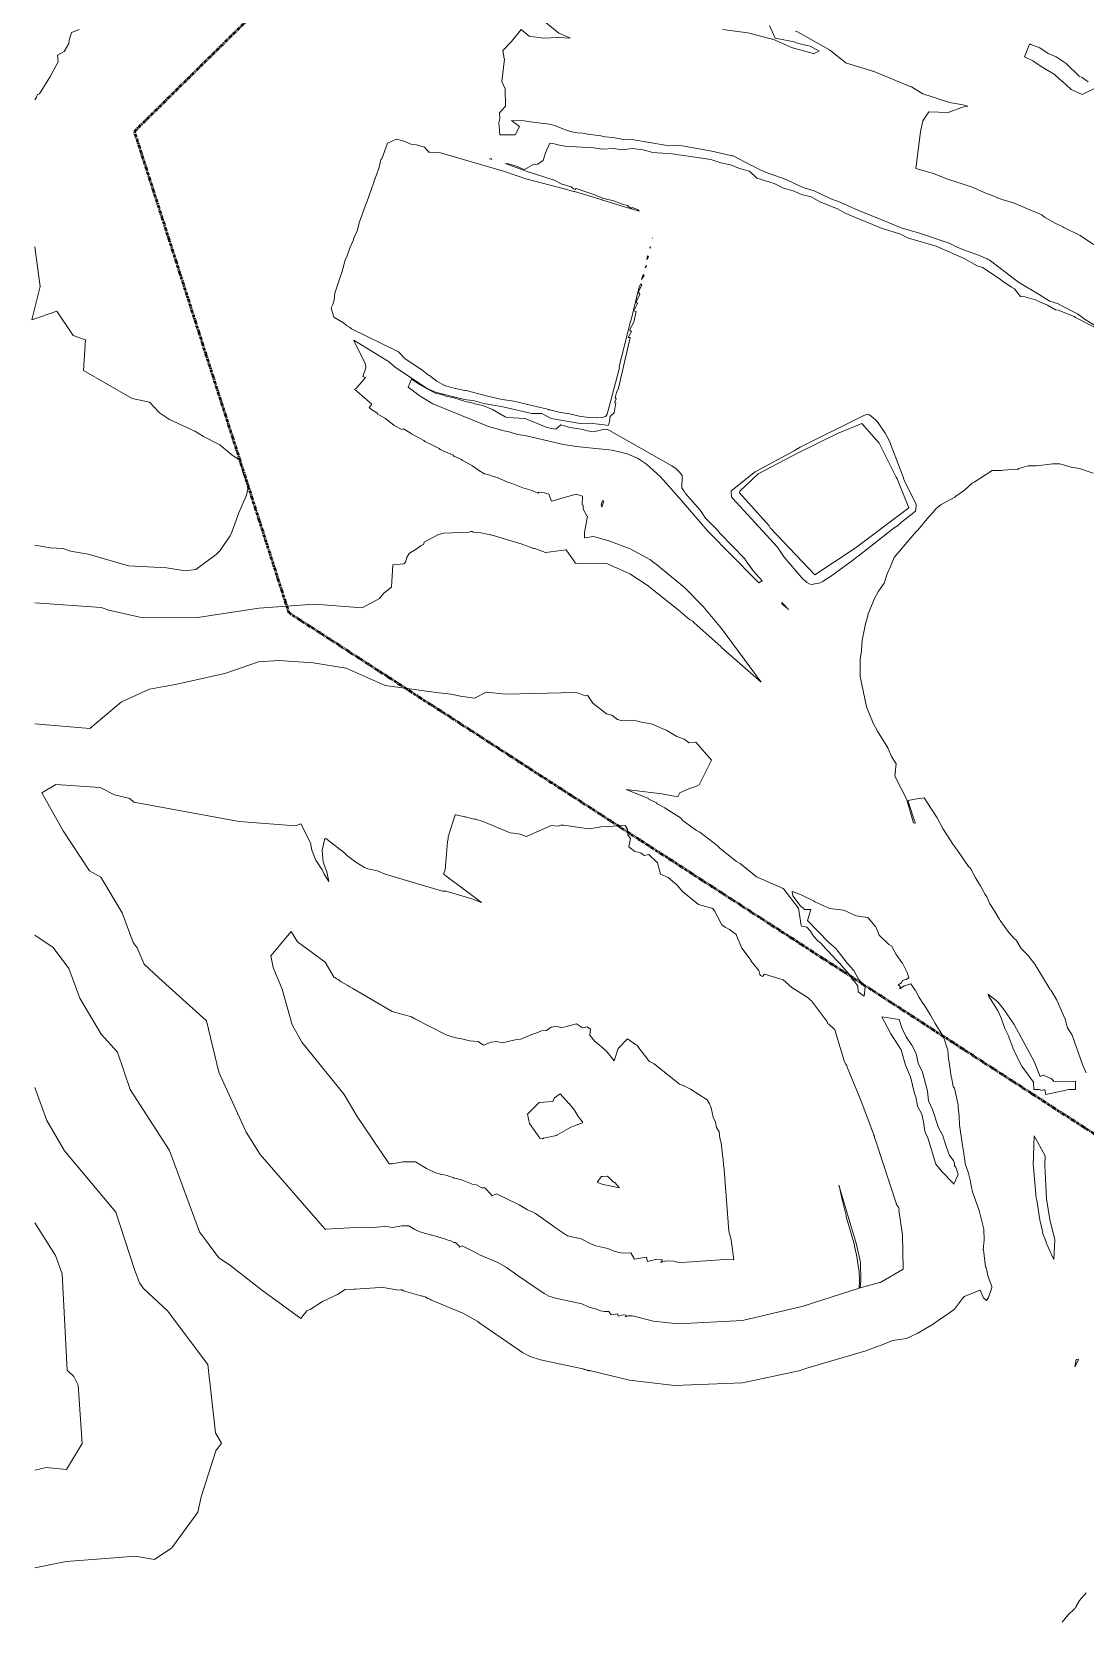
# Model space of a CAD drawing. Header units: metres. Extents: x 808189 to 809552, y 9158146 to 9159172.
# Drawn here: x 808188.7 to 808417.1, y 9158149.9 to 9158494.7 of the extents above; entities that cross this region are included whole.
import ezdxf

# ---------------------------------------------------------------- set-up
doc = ezdxf.new("R2010")
doc.units = ezdxf.units.M
doc.linetypes.add('ACAD_ISO08W100', pattern=[36, 24, -3, 6, -3])
doc.linetypes.add('PHANTOM2', pattern=[1.25, 0.625, -0.125, 0.125, -0.125, 0.125, -0.125])
doc.layers.add('AA L BOT', color=148, linetype='ACAD_ISO08W100')
doc.layers.add('C-TOPO-MAJR', color=9, linetype='Continuous')

msp = doc.modelspace()

# ---------------------------------------------------------------- linework, layer by layer
at = {"layer": 'AA L BOT', "color": 11, "linetype": 'PHANTOM2', "lineweight": 50, "flags": 128}
msp.add_lwpolyline([(808515.34, 9158149.88), (808502.74, 9158189.44), (808451.49, 9158234.75), (808244.49, 9158368.72), (808210.97, 9158473.14), (808364.74, 9158624.85), (808256.26, 9158970.16), (808266.12, 9159139.59), (808304.1, 9159172.13)], dxfattribs=at)
at = {"layer": 'C-TOPO-MAJR', "color": 9, "linetype": 'Continuous', "lineweight": 5}
for points, elevation in [([(808422.36, 9158429.09), (808417.1, 9158432.33), (808415.45, 9158433.58), (808411.36, 9158435.67), (808411.31, 9158435.72), (808409.47, 9158436.33), (808409.4, 9158436.38), (808409.31, 9158436.42), (808407.58, 9158437.5), (808407.52, 9158437.53), (808402.68, 9158440.42), (808396.29, 9158445.29), (808395.95, 9158445.44), (808395.83, 9158445.47), (808393.61, 9158446.46), (808391.49, 9158447.14), (808389.51, 9158447.93), (808387.65, 9158448.87), (808381.17, 9158451.06), (808377.24, 9158452.19), (808371.82, 9158454.47), (808367.97, 9158455.98), (808367.83, 9158456.03), (808364.1, 9158457.73), (808363.95, 9158457.77), (808361.99, 9158458.51), (808361.83, 9158458.56), (808358.31, 9158460.27), (808356.17, 9158460.9), (808354.4, 9158461.72), (808354.19, 9158461.77), (808352.29, 9158462.7), (808348.36, 9158464.05), (808348.12, 9158464.11), (808346.62, 9158464.78), (808344.98, 9158465.67), (808344.74, 9158465.74), (808340.79, 9158467.8), (808340.46, 9158467.84), (808336.52, 9158468.79), (808329.81, 9158470.03), (808326.06, 9158470.13), (808319.22, 9158471.32), (808316.98, 9158471.36), (808314.68, 9158471.79), (808313.02, 9158471.97), (808312.1, 9158472.15), (808309.29, 9158472.5), (808308.21, 9158472.74), (808306.96, 9158472.83), (808305.79, 9158473.03), (808304.59, 9158473.38), (808302.12, 9158474.41), (808300.9, 9158474.7), (808296.85, 9158475.17), (808295.43, 9158475.44), (808292.73, 9158475.49), (808294.43, 9158474.18), (808293.48, 9158472.36), (808290.22, 9158472.35), (808290, 9158475.01), (808290.18, 9158475.87), (808290.14, 9158477.15), (808291.43, 9158478.63), (808291.32, 9158482.35), (808290.61, 9158483.92), (808291.18, 9158488.81), (808291.05, 9158489.14), (808291.02, 9158489.45), (808290.81, 9158490.68), (808292.7, 9158492.62), (808294.78, 9158495.21), (808296.53, 9158493.75), (808299.62, 9158493.37), (808302.82, 9158493.47), (808305.5, 9158493.33), (808303.17, 9158494.33), (808303.07, 9158494.41), (808303, 9158494.43), (808296.8, 9158499.4)], 2760), ([(808338.46, 9158495.22), (808343.99, 9158494.48), (808349.26, 9158493.13), (808349.38, 9158493.09), (808353.66, 9158491.25), (808357.88, 9158490.06), (808358.21, 9158489.94), (808359.45, 9158490.5), (808357.48, 9158491.59), (808354.88, 9158492.17), (808354.04, 9158492.52), (808349.9, 9158493.31), (808348.69, 9158496.12)], 2750), ([(808198.94, 9158495.21), (808197.33, 9158494.6), (808196.83, 9158492.88), (808196.72, 9158492.18), (808195.72, 9158490.43), (808194.29, 9158489.64), (808194.41, 9158488.19), (808192.6, 9158484.92), (808190.34, 9158481.27), (808189.9, 9158481.1), (808189.69, 9158480.52), (808189.34, 9158479.96)], 2770), ([(808354.28, 9158494.86), (808354.72, 9158494.7), (808361.67, 9158490.79), (808365.2, 9158488.01), (808365.32, 9158487.95), (808370.85, 9158486.27), (808370.99, 9158486.21), (808371.14, 9158486.17), (808379.15, 9158482.86), (808379.48, 9158482.78), (808381.93, 9158481.24), (808382.13, 9158481.19), (808385.07, 9158480.27), (808385.26, 9158480.17), (808387.71, 9158479.36), (808390.58, 9158478.85), (808391.66, 9158478.57), (808390.52, 9158478.4), (808387.42, 9158477.2), (808383.24, 9158477.4), (808381.89, 9158475.43), (808381.4, 9158473.04), (808380.4, 9158465.1), (808384.23, 9158464), (808386.86, 9158462.91), (808392.81, 9158460.98), (808395.86, 9158459.61), (808396.21, 9158459.49), (808399.07, 9158458.33), (808401.33, 9158457.73), (808407.7, 9158455.02), (808407.86, 9158454.91), (808408.32, 9158454.55), (808410.44, 9158453.27), (808412.28, 9158452.42), (808412.45, 9158452.32), (808416.01, 9158450.53), (808418.89, 9158448.57)], 2750), ([(808417.79, 9158483.85), (808416.45, 9158484.78), (808415.77, 9158485.1), (808413.01, 9158487.83), (808411.26, 9158489.04), (808410.82, 9158489.26), (808409.06, 9158489.99), (808407.25, 9158491.25), (808405.36, 9158492), (808405.33, 9158492.03), (808405.02, 9158492.07), (808403.93, 9158489.27), (808404.22, 9158489.14), (808404.22, 9158489.13), (808405.78, 9158488.44), (808407.6, 9158487.18), (808410.6, 9158485.36), (808410.63, 9158485.35), (808412.08, 9158484.02), (808412.1, 9158484.02), (808414.02, 9158482.25), (808414.04, 9158482.24), (808416.42, 9158481.1), (808419.57, 9158482.61)], 2740), ([(808189.34, 9158370.92), (808203.73, 9158369.87), (808205.43, 9158369.34), (808212.14, 9158367.83), (808224.23, 9158367.65), (808237.9, 9158369.78), (808250.03, 9158370.59), (808260.32, 9158369.85), (808264.06, 9158371.82), (808265.04, 9158372.98), (808266.67, 9158374.27), (808266.97, 9158379.18), (808269.38, 9158379.33), (808269.7, 9158379.72), (808270, 9158380.7), (808270.49, 9158381.57), (808272.05, 9158382.53), (808273.12, 9158383.34), (808273.61, 9158383.59), (808273.81, 9158384.08), (808276.75, 9158385.62), (808277.95, 9158386.04), (808283.53, 9158386.21), (808283.93, 9158386.37), (808284.18, 9158386.34), (808284.37, 9158386.26), (808286.14, 9158386.06), (808288.12, 9158385.68), (808288.3, 9158385.68), (808295.06, 9158383.63), (808295.18, 9158383.57), (808297.57, 9158382.71), (808297.74, 9158382.68), (808300.11, 9158381.81), (808300.17, 9158381.81), (808304.51, 9158382.4), (808304.54, 9158382.38), (808304.57, 9158382.38), (808304.6, 9158382.37), (808306.6, 9158379.5), (808306.92, 9158379.34), (808312.98, 9158379.42), (808313.52, 9158379.37), (808318.4, 9158377.18), (808322.12, 9158374.76), (808328.75, 9158369.48), (808331.29, 9158367.3), (808331.48, 9158367.19), (808331.76, 9158367.08), (808332.03, 9158366.93), (808332.33, 9158366.6), (808338.07, 9158361.43), (808338.18, 9158361.27), (808346.82, 9158353.72), (808338.24, 9158365.32), (808334.24, 9158370.08), (808330.25, 9158374.23), (808324.17, 9158379.24), (808322.69, 9158380.29), (808318.44, 9158382.59), (808313.8, 9158384.36), (808310.46, 9158385.26), (808308.53, 9158385.01), (808308.56, 9158386.15), (808309.18, 9158389.7), (808309.05, 9158389.77), (808308.26, 9158391.19), (808308.24, 9158392.07), (808308.05, 9158392.16), (808308.09, 9158394.04), (808306.72, 9158394.45), (808301.39, 9158392.95), (808300.78, 9158394.46), (808300.3, 9158394.59), (808299.84, 9158394.77), (808299.2, 9158394.81), (808298.64, 9158394.89), (808298.39, 9158394.65), (808297.2, 9158395.29), (808295.16, 9158395.83), (808292.98, 9158396.74), (808291.94, 9158397.05), (808289.61, 9158398.08), (808288.78, 9158398.3), (808287.56, 9158398.73), (808286.83, 9158398.89), (808285.61, 9158399.61), (808284.29, 9158400.61), (808282.03, 9158401.85), (808281.84, 9158401.98), (808280.42, 9158402.64), (808280.31, 9158402.62), (808280.09, 9158402.89), (808277.25, 9158404.17), (808277.03, 9158404.36), (808275.58, 9158405.06), (808275.33, 9158405.23), (808273.94, 9158405.9), (808273.68, 9158406.1), (808271, 9158407.57), (808270.71, 9158407.79), (808269.32, 9158408.65), (808268.93, 9158408.46), (808267.29, 9158409.38), (808265.37, 9158410.86), (808263.71, 9158411.83), (808263.5, 9158412.12), (808262.16, 9158412.98), (808261.85, 9158413.26), (808262.46, 9158414.01), (808258.67, 9158417.23), (808259.03, 9158417.39), (808261.03, 9158419.78), (808260.51, 9158419.99), (808261.14, 9158421.88), (808261.04, 9158422.73), (808258.51, 9158427.75), (808258.55, 9158427.8), (808258.53, 9158427.89), (808265.67, 9158423.42), (808265.95, 9158423.29), (808267.58, 9158421.91), (808274.4, 9158417.4), (808276.23, 9158416.56), (808282.54, 9158415.01), (808284.66, 9158414.67), (808286.73, 9158414.11), (808290.8, 9158413.39), (808297.12, 9158411.98), (808299.3, 9158411.96), (808301.28, 9158410.91), (808307.6, 9158409.82), (808309.72, 9158409.87), (808312.8, 9158409.52), (808313.7, 9158409.36), (808313.91, 9158409.95), (808313.98, 9158410.25), (808314.14, 9158411.3), (808314.96, 9158412.1), (808315.31, 9158414.25), (808315.03, 9158414.36), (808315.44, 9158415.15), (808315.22, 9158415.39), (808315.47, 9158416.48), (808315.94, 9158417.43), (808318.44, 9158428.43), (808318.02, 9158428.41), (808318.71, 9158429.76), (808318.4, 9158430.02), (808318.48, 9158430.32), (808319.21, 9158431.77), (808319.73, 9158434.11), (808319.23, 9158434.22), (808320.01, 9158435.78), (808319.76, 9158436.16), (808319.81, 9158436.33), (808320.56, 9158437.82), (808320.23, 9158438.26), (808320.25, 9158438.39), (808320.96, 9158439.81), (808320.78, 9158440.08), (808320.39, 9158439.43), (808318.6, 9158432.01), (808318.55, 9158431.95), (808316.09, 9158422.08), (808316.11, 9158421.89), (808313.43, 9158411.85), (808313.14, 9158411.38), (808313.13, 9158411.33), (808312.27, 9158411.11), (808311.36, 9158411.01), (808309.48, 9158411.09), (808307.39, 9158411.39), (808307.37, 9158411.37), (808305.36, 9158411.87), (808303.35, 9158412.15), (808301.34, 9158412.7), (808301.12, 9158412.73), (808300.9, 9158412.78), (808300.79, 9158412.86), (808293.21, 9158414.65), (808290.71, 9158414.99), (808286.91, 9158415.88), (808286.69, 9158415.95), (808282.85, 9158416.93), (808282.68, 9158416.94), (808282.56, 9158416.98), (808280.6, 9158417.35), (808280.47, 9158417.41), (808278.49, 9158417.93), (808278.34, 9158417.98), (808276.53, 9158418.96), (808274.92, 9158420.21), (808274.74, 9158420.28), (808273.29, 9158421.43), (808273.12, 9158421.52), (808269.57, 9158423.92), (808268.29, 9158425.24), (808268.04, 9158425.4), (808257.99, 9158430.34), (808257.58, 9158430.66), (808256.94, 9158431.01), (808256.25, 9158431.59), (808254.18, 9158432.88), (808253.6, 9158434.87), (808253.99, 9158435.59), (808254.25, 9158436.61), (808254.44, 9158438.02), (808255.6, 9158441.77), (808255.9, 9158442.54), (808256.67, 9158445.21), (808257.02, 9158446), (808257.68, 9158447.78), (808257.74, 9158448.02), (808258.42, 9158449.59), (808258.49, 9158449.81), (808259.24, 9158451.53), (808259.77, 9158453.52), (808261.22, 9158457.51), (808261.43, 9158457.99), (808263.29, 9158463.38), (808263.37, 9158463.5), (808263.99, 9158465.35), (808264.39, 9158467.06), (808264.57, 9158467.21), (808265.86, 9158470.57), (808267.75, 9158471.41), (808269.34, 9158471.02), (808270.9, 9158470.39), (808272.12, 9158470.22), (808273.85, 9158469.69), (808274.8, 9158468.65), (808275.04, 9158468.61), (808277.12, 9158468.53), (808290.97, 9158464.48), (808296.02, 9158462.78), (808296.11, 9158462.76), (808304.14, 9158460.7), (808304.18, 9158460.68), (808306.19, 9158460.13), (808306.36, 9158460.06), (808312.41, 9158458.27), (808312.48, 9158458.24), (808312.5, 9158458.23), (808316.51, 9158457.01), (808316.53, 9158457), (808320.37, 9158455.84), (808320.01, 9158456.19), (808318.9, 9158456.64), (808318.62, 9158456.4), (808317.88, 9158457.04), (808316.8, 9158457.35), (808314.85, 9158458.05), (808312.74, 9158458.61), (808310.74, 9158459.4), (808306.74, 9158460.72), (808306.51, 9158460.51), (808306.13, 9158460.66), (808305.65, 9158461.13), (808303.72, 9158461.69), (808303.64, 9158461.7), (808301.94, 9158462.58), (808296.08, 9158464.4), (808291.34, 9158466.15), (808292.06, 9158466.08), (808292.5, 9158465.92), (808293.82, 9158465.56), (808294.89, 9158465.1), (808295.54, 9158464.88), (808297.42, 9158465.97), (808298.36, 9158466.05), (808299.59, 9158466.83), (808300.07, 9158468.46), (808301.03, 9158470.56), (808302.02, 9158470.45), (808302.39, 9158470.3), (808304.31, 9158469.94), (808310.51, 9158469.57), (808312.54, 9158469.3), (808314.78, 9158469.39), (808316.81, 9158469.11), (808318.9, 9158469.39), (808321.24, 9158469.11), (808323.37, 9158468.53), (808327.58, 9158468.29), (808335.94, 9158467.01), (808338.08, 9158466.31), (808340.21, 9158465.87), (808342.18, 9158465.09), (808344.31, 9158464.49), (808345.89, 9158463), (808349.7, 9158461.84), (808351.66, 9158460.85), (808353.8, 9158460.23), (808355.57, 9158459.46), (808357.67, 9158458.92), (808359.56, 9158457.86), (808363.41, 9158456.3), (808365.23, 9158455.34), (808373.08, 9158452.06), (808376.92, 9158450.91), (808378.82, 9158449.98), (808384.83, 9158448.21), (808390.88, 9158445.56), (808393.71, 9158443.95), (808394.88, 9158443.61), (808398.46, 9158441.25), (808399.11, 9158440.72), (808401.14, 9158439.35), (808401.81, 9158438.98), (808403.05, 9158437.36), (808404.01, 9158437.27), (808406.55, 9158436.52), (808407.03, 9158436.27), (808408.96, 9158435.45), (808410.69, 9158434.41), (808411.26, 9158434.33), (808414.71, 9158433.01), (808415.04, 9158432.81), (808420.66, 9158429.88)], 2760), ([(808189.34, 9158448.1), (808190.49, 9158439.53), (808188.7, 9158432.3), (808194.13, 9158434.14), (808197.69, 9158428.9), (808200.33, 9158427.91), (808199.9, 9158421.3), (808210.44, 9158415.18), (808214.21, 9158414.39), (808216.4, 9158412.1), (808218.58, 9158410.68), (808224.08, 9158408.13), (808225.95, 9158406.99), (808229.49, 9158405.2), (808232.08, 9158402.98), (808233.87, 9158401.76), (808234.54, 9158399.04), (808235.68, 9158396.19), (808235.22, 9158394.24), (808233.56, 9158390.45), (808232.14, 9158386.41), (808231.69, 9158385.45), (808229.45, 9158382.2), (808228.69, 9158381.39), (808224.25, 9158378.14), (808222.03, 9158377.87), (808217.9, 9158378.53), (808209.66, 9158378.95), (808200.91, 9158381.46), (808197.06, 9158382.1), (808195.42, 9158382.72), (808192.7, 9158382.85), (808189.34, 9158383.38)], 2770), ([(808418.84, 9158399), (808415.91, 9158400.01), (808414.1, 9158400.35), (808411.64, 9158401.07), (808410.12, 9158401.08), (808406.57, 9158400.58), (808404.73, 9158400.59), (808402.74, 9158400), (808402.56, 9158399.92), (808402.36, 9158399.87), (808399.3, 9158399.67), (808398.98, 9158399.58), (808396.91, 9158399.59), (808393.02, 9158397.09), (808392.64, 9158396.88), (808390.92, 9158395.37), (808389.07, 9158394.05), (808388.82, 9158393.8), (808385.91, 9158392.22), (808384.73, 9158391.27), (808384.58, 9158391.07), (808383.36, 9158389.68), (808383.21, 9158389.58), (808380.8, 9158386.69), (808380.56, 9158386.47), (808375.72, 9158380.7), (808375.05, 9158379.18), (808374.98, 9158378.91), (808374.14, 9158377.23), (808373.62, 9158375.36), (808373.54, 9158375.19), (808372.26, 9158373.4), (808371.33, 9158371.71), (808370.01, 9158368.27), (808369.99, 9158368.1), (808369.44, 9158366.32), (808368.74, 9158362.79), (808368.64, 9158360.66), (808368.6, 9158360.5), (808368.31, 9158358.61), (808368.31, 9158354.94), (808369.66, 9158348.38), (808371.16, 9158344.79), (808372.06, 9158343.08), (808374.31, 9158339.45), (808375.11, 9158337.62), (808376.14, 9158336.03), (808375.85, 9158333.33), (808378.41, 9158328.24), (808378.43, 9158328.19), (808379.82, 9158323.42), (808379.91, 9158323.22), (808380.29, 9158323.13), (808380.24, 9158323.34), (808380.11, 9158323.61), (808378.76, 9158327.86), (808378.72, 9158328.04), (808380.14, 9158328.31), (808382.18, 9158328.65), (808382.18, 9158328.63), (808382.2, 9158328.63), (808385.04, 9158324.26), (808386.25, 9158321.97), (808388.38, 9158318.55), (808389.31, 9158317.43), (808391.8, 9158313.77), (808392.14, 9158313.44), (808392.31, 9158313.25), (808393.34, 9158311.26), (808394.42, 9158309.58), (808395.45, 9158307.69), (808395.8, 9158307.17), (808396.43, 9158305.66), (808397.52, 9158304.01), (808398.3, 9158302.61), (808398.51, 9158302.33), (808398.66, 9158302.05), (808400.55, 9158299.42), (808401.72, 9158298.1), (808402.1, 9158297.81), (808402.31, 9158297.56), (808403.22, 9158295.96), (808404.47, 9158294.71), (808404.65, 9158294.5), (808406.17, 9158292.54), (808409.52, 9158287.06), (808409.61, 9158286.93), (808409.7, 9158286.83), (808410.79, 9158285.06), (808410.85, 9158284.9), (808410.96, 9158284.78), (808412.78, 9158280.66), (808413.25, 9158278.74), (808414.27, 9158277.14), (808416.63, 9158270.59), (808417.35, 9158268.97)], 2760), ([(808189.34, 9158298.84), (808193.35, 9158296.2), (808196.76, 9158291.61), (808199.08, 9158285.16), (808203.74, 9158277.39), (808207.25, 9158273.5), (808210.01, 9158265.39), (808218.54, 9158252.19), (808225.03, 9158234.49), (808229.24, 9158228.89), (808231.54, 9158227.39), (808238.48, 9158221.93), (808247.01, 9158215.7), (808248.34, 9158217.37), (808249.07, 9158217.7), (808251.76, 9158219.42), (808255, 9158220.91), (808256.66, 9158222), (808258.5, 9158222.11), (808258.83, 9158222.08), (808264.25, 9158222.45), (808264.43, 9158222.49), (808268.21, 9158221.86), (808268.66, 9158221.94), (808269.01, 9158221.93), (808269.31, 9158221.75), (808269.54, 9158221.64), (808273.09, 9158220.67), (808273.13, 9158220.65), (808273.15, 9158220.66), (808273.23, 9158220.64), (808273.44, 9158220.58), (808273.47, 9158220.57), (808273.48, 9158220.57), (808273.66, 9158220.52), (808273.97, 9158220.4), (808274.06, 9158220.39), (808274.19, 9158220.31), (808274.27, 9158220.31), (808274.45, 9158220.14), (808274.47, 9158220.09), (808274.58, 9158220.15), (808275.18, 9158219.86), (808275.4, 9158219.73), (808282.19, 9158216.91), (808285.38, 9158215.05), (808285.84, 9158214.73), (808285.86, 9158214.72), (808295.13, 9158208.39), (808296.75, 9158207.47), (808299.01, 9158206.76), (808308.19, 9158204.83), (808308.39, 9158204.73), (808308.47, 9158204.7), (808308.7, 9158204.65), (808308.83, 9158204.59), (808308.98, 9158204.56), (808309.13, 9158204.57), (808309.2, 9158204.45), (808309.43, 9158204.49), (808309.45, 9158204.41), (808309.63, 9158204.45), (808309.73, 9158204.44), (808309.7, 9158204.38), (808309.8, 9158204.41), (808309.95, 9158204.41), (808318.32, 9158202.38), (808328.06, 9158201.23), (808342.82, 9158201.79), (808355.02, 9158204.41), (808356.77, 9158204.98), (808369.58, 9158208.71), (808372.19, 9158209.71), (808372.73, 9158209.85), (808375.34, 9158210.96), (808378.35, 9158211.36), (808380.7, 9158212.47), (808384.16, 9158214.52), (808385.52, 9158215.55), (808387.18, 9158216.59), (808388.75, 9158217.78), (808390.5, 9158220.1), (808390.69, 9158220.28), (808390.85, 9158220.47), (808394.34, 9158221.9), (808395.03, 9158220.22), (808395.72, 9158219.61), (808396.14, 9158220.3), (808396.88, 9158222.41), (808396.84, 9158222.65), (808396.05, 9158224.78), (808395.61, 9158226.77), (808395.52, 9158226.95), (808395.04, 9158230.62), (808395.01, 9158230.71), (808395.18, 9158232.73), (808395.11, 9158235.07), (808394.18, 9158238.87), (808394.18, 9158238.9), (808392.69, 9158243.18), (808392.26, 9158245.21), (808392.24, 9158245.42), (808391.75, 9158247.44), (808391.09, 9158249.29), (808391.1, 9158249.54), (808390.78, 9158251.47), (808390.78, 9158251.56), (808390.41, 9158253.61), (808390.41, 9158253.72), (808389.83, 9158257.72), (808389.82, 9158259.6), (808389.56, 9158261.56), (808389.55, 9158262.08), (808388.78, 9158265.67), (808388.59, 9158265.92), (808388.52, 9158266.06), (808388.12, 9158268.06), (808388.04, 9158268.23), (808387.57, 9158271.77), (808387.5, 9158271.95), (808387.31, 9158273.98), (808387.23, 9158274.16), (808386.44, 9158276.62), (808386.37, 9158276.77), (808384.55, 9158279.71), (808383.6, 9158281.53), (808383.24, 9158282.09), (808383.1, 9158282.26), (808382.18, 9158283.74), (808382.05, 9158283.89), (808381.1, 9158285.31), (808380.29, 9158286.86), (808380.22, 9158286.94), (808379.31, 9158288.31), (808377.87, 9158287.88), (808376.93, 9158287.23), (808376.96, 9158287.7), (808376.59, 9158288.11), (808377.25, 9158288.53), (808377.49, 9158289.01), (808378.26, 9158289.23), (808378.88, 9158289.57), (808378.54, 9158290.77), (808378.53, 9158290.78), (808377.5, 9158292.75), (808377.49, 9158292.77), (808377.3, 9158292.96), (808376.23, 9158294.61), (808376.12, 9158294.69), (808375.09, 9158296.51), (808374.57, 9158296.83), (808372.47, 9158298.87), (808371.62, 9158300.78), (808371.55, 9158300.81), (808370.08, 9158302.61), (808369.98, 9158302.65), (808369.92, 9158302.67), (808367.43, 9158303.04), (808367.25, 9158303.11), (808365.17, 9158304.1), (808364.95, 9158304.17), (808364.68, 9158304.28), (808361.76, 9158304.61), (808358.52, 9158306.1), (808358.35, 9158306.2), (808355.53, 9158307.57), (808355.39, 9158307.66), (808353.54, 9158308.34), (808353.73, 9158307.36), (808355.34, 9158305.31), (808356.24, 9158304.38), (808357.59, 9158304.43), (808356.92, 9158302.03), (808361.48, 9158297.31), (808363.02, 9158295.96), (808365.54, 9158292.68), (808366.92, 9158291.2), (808367.99, 9158289.34), (808369.37, 9158287.65), (808369.21, 9158285.61), (808367.92, 9158286.57), (808367.82, 9158287.78), (808367.19, 9158288.76), (808366.48, 9158289.39), (808365.91, 9158290.42), (808363.79, 9158292.83), (808363.02, 9158293.58), (808361.52, 9158295.26), (808360.78, 9158295.93), (808359.83, 9158297.02), (808359.06, 9158297.72), (808358.28, 9158298.54), (808357.48, 9158299.76), (808356.73, 9158300.55), (808355.63, 9158300.82), (808355.51, 9158300.96), (808354.97, 9158304.68), (808354.92, 9158304.75), (808354.89, 9158304.81), (808351.76, 9158308.82), (808351.7, 9158308.87), (808351.64, 9158308.95), (808345.86, 9158311.51), (808342.27, 9158314.39), (808341.48, 9158314.85), (808337.95, 9158317.62), (808337.32, 9158318.29), (808333.56, 9158321.16), (808332.86, 9158321.57), (808329.94, 9158323.63), (808329.37, 9158324.32), (808326.22, 9158326.24), (808325.93, 9158326.48), (808324.31, 9158327.35), (808324.16, 9158327.56), (808322.51, 9158328.33), (808322.39, 9158328.5), (808317.58, 9158330.4), (808325.3, 9158329.51), (808328.79, 9158328.81), (808329.18, 9158329.74), (808331.31, 9158330.66), (808332.82, 9158331.17), (808333.41, 9158331.41), (808336.07, 9158336.79), (808332.72, 9158340.7), (808331.2, 9158340.58), (808330.62, 9158341.04), (808330.16, 9158341.35), (808328.57, 9158341.93), (808326.37, 9158343.2), (808323.24, 9158344.57), (808322.9, 9158344.68), (808320.2, 9158345.21), (808319.49, 9158345.45), (808316.53, 9158345.4), (808315.67, 9158345.6), (808314.49, 9158346.52), (808313.31, 9158346.85), (808310.36, 9158349.12), (808309.18, 9158350.85), (808308.66, 9158350.77), (808307.27, 9158351.33), (808306.5, 9158351.49), (808291.48, 9158351.09), (808287.23, 9158351.57), (808284.71, 9158350.26), (808281.66, 9158350.69), (808279.6, 9158351.11), (808277.61, 9158351.35), (808276.96, 9158351.38), (808265.34, 9158353.01), (808265.33, 9158353.01), (808265.33, 9158353.01), (808256.85, 9158356.77), (808249.7, 9158357.93), (808242.26, 9158358.4), (808237.87, 9158358.09), (808230.56, 9158355.58), (808219.76, 9158353.18), (808214.2, 9158352.16), (808208.12, 9158349.45), (808201.3, 9158343.67), (808189.34, 9158344.66)], 2750), ([(808189.34, 9158161.68), (808196.13, 9158163.03), (808203.77, 9158163.59), (808211.12, 9158164.18), (808215.31, 9158163.49), (808219.05, 9158166.03), (808224.68, 9158173.75), (808225.42, 9158177.08), (808228.61, 9158187.02), (808229.81, 9158188.73), (808228.54, 9158190.96), (808226.88, 9158205.76), (808218.15, 9158217.42), (808212.94, 9158222.23), (808212.04, 9158223.44), (808210.96, 9158226.39), (808206.9, 9158238.82), (808195.79, 9158252.09), (808191.93, 9158258.65), (808189.34, 9158265.8)], 2760), ([(808189.34, 9158236.45), (808193.82, 9158229.39), (808195.27, 9158225.44), (808196.36, 9158204.56), (808197.79, 9158203.12), (808198.72, 9158201.29), (808199.65, 9158188.63), (808196.25, 9158183), (808191.79, 9158183.39), (808189.34, 9158182.86)], 2770), ([(808417.33, 9158156.22), (808415.86, 9158154.56), (808415.09, 9158153.19), (808415.11, 9158152.99), (808414.84, 9158152.9), (808414.77, 9158152.79), (808413.41, 9158151.49), (808412.14, 9158149.88)], 2760)]:
    msp.add_lwpolyline(points, dxfattribs=dict(at, elevation=elevation))
for points, elevation in [([(808288.35, 9158467.15), (808287.98, 9158467.21), (808288.11, 9158467.16), (808288.42, 9158467.06), (808288.35, 9158467.15)], 2760), ([(808322.84, 9158448.05), (808322.76, 9158448.15), (808322.69, 9158447.78), (808322.84, 9158448.05)], 2760), ([(808323.28, 9158450.03), (808323.26, 9158450.07), (808323.22, 9158449.92), (808323.28, 9158450.03)], 2760), ([(808322.43, 9158445.9), (808322.24, 9158446.18), (808322.07, 9158445.37), (808322.43, 9158445.9)], 2760), ([(808321.49, 9158441.86), (808321.29, 9158442.11), (808320.93, 9158441), (808321.49, 9158441.86)], 2760), ([(808321.98, 9158443.95), (808321.89, 9158444.05), (808321.71, 9158443.55), (808321.98, 9158443.95)], 2760), ([(808329.56, 9158393.07), (808335.31, 9158386.45), (808345.62, 9158375.96), (808346.37, 9158375.23), (808347.08, 9158375.67), (808345.14, 9158377.85), (808344.48, 9158378.79), (808343.87, 9158379.49), (808343.28, 9158380.48), (808337.95, 9158385.93), (808337.37, 9158386.63), (808334.75, 9158389.25), (808333.67, 9158390.96), (808330.47, 9158394.58), (808330.14, 9158395.1), (808329.62, 9158395.76), (808329.74, 9158398.54), (808329.15, 9158399.24), (808328.41, 9158399.94), (808327.51, 9158400.58), (808313.95, 9158408.27), (808313.67, 9158408.41), (808313.47, 9158408.47), (808313.29, 9158408.51), (808312.96, 9158408.56), (808310.42, 9158408.01), (808309.2, 9158408.17), (808307.81, 9158408.55), (808305.38, 9158408.9), (808303.43, 9158409.53), (808302.31, 9158408.53), (808301.28, 9158408.69), (808300.26, 9158408.98), (808295.68, 9158410.87), (808291.81, 9158411.1), (808291.37, 9158411.25), (808288.59, 9158412.81), (808286.51, 9158413.67), (808284.75, 9158414.08), (808284.5, 9158414.18), (808282.68, 9158414.58), (808282.3, 9158414.74), (808280.43, 9158415.29), (808280.27, 9158415.36), (808278.44, 9158415.72), (808278.07, 9158415.9), (808276.22, 9158416.38), (808274.42, 9158417.28), (808272.76, 9158418.28), (808271.01, 9158419.42), (808270.33, 9158417.67), (808272.89, 9158415.7), (808275.65, 9158414.09), (808287.76, 9158409.11), (808290.85, 9158408.24), (808292.46, 9158407.93), (808294.03, 9158407.43), (808295.68, 9158407.16), (808303.6, 9158405.28), (808306.71, 9158404.82), (808314.54, 9158404.01), (808317.79, 9158403.23), (808320.01, 9158402.24), (808321.96, 9158400.96), (808325.02, 9158398.2), (808329.56, 9158393.07)], 2760), ([(808357.25, 9158375.01), (808357.8, 9158374.88), (808359.62, 9158375.24), (808360.19, 9158375.52), (808360.76, 9158375.92), (808361.87, 9158376.59), (808366.96, 9158380.27), (808367.42, 9158380.75), (808367.92, 9158381.06), (808375.7, 9158387.16), (808376.4, 9158387.63), (808377.29, 9158388.42), (808380.35, 9158390.75), (808380.49, 9158391.78), (808380.43, 9158392.24), (808377.91, 9158397.34), (808377.8, 9158397.66), (808377.72, 9158398), (808374.96, 9158405.13), (808374.76, 9158405.84), (808374.07, 9158407.05), (808373.77, 9158407.71), (808372.07, 9158410.13), (808371.65, 9158410.58), (808371.15, 9158411.03), (808370.31, 9158411.67), (808369.82, 9158411.82), (808368.96, 9158411.47), (808368.51, 9158411.2), (808355.32, 9158404.63), (808354.41, 9158404.14), (808354.14, 9158403.97), (808345.52, 9158399.29), (808345.31, 9158399.16), (808340.57, 9158395.37), (808340.36, 9158395.18), (808340.36, 9158394.94), (808340.44, 9158393.9), (808340.61, 9158393.63), (808350.37, 9158382.94), (808351.87, 9158380.84), (808355.69, 9158376.35), (808356.75, 9158375.33), (808357.25, 9158375.01)], 2760), ([(808358.49, 9158376.95), (808367.24, 9158382.76), (808378.89, 9158391.54), (808376.37, 9158397.76), (808376.11, 9158398.16), (808372.46, 9158405.5), (808368.71, 9158409.77), (808363.41, 9158407.59), (808354.91, 9158403.42), (808346.17, 9158398.85), (808342.26, 9158395.12), (808342.17, 9158394.74), (808348.57, 9158387.57), (808348.83, 9158387.18), (808358.49, 9158376.95)], 2760), ([(808312.17, 9158392.16), (808312.29, 9158391.63), (808312.72, 9158392.96), (808312.45, 9158393.1), (808312.17, 9158392.16)], 2760), ([(808351.31, 9158370.71), (808352.53, 9158369.68), (808352.75, 9158369.49), (808351.62, 9158370.72), (808351.3, 9158371), (808351.31, 9158370.71)], 2760), ([(808292.46, 9158321), (808286.74, 9158323.43), (808284.88, 9158323.97), (808284.6, 9158324), (808282.72, 9158324.47), (808282.55, 9158324.48), (808280.69, 9158324.91), (808280.67, 9158324.91), (808280.47, 9158324.96), (808279, 9158320.18), (808278.97, 9158319.74), (808278.86, 9158319.1), (808278.36, 9158313.02), (808277.96, 9158312.1), (808278.09, 9158312.02), (808279.39, 9158310.97), (808280.74, 9158310.07), (808286.2, 9158305.9), (808284.36, 9158306.65), (808284.14, 9158306.71), (808278.57, 9158308.42), (808277.74, 9158308.4), (808265.34, 9158312.1), (808263.66, 9158312.79), (808261.57, 9158313.24), (808260.86, 9158313.5), (808258.93, 9158314.66), (808256.9, 9158316.27), (808256.57, 9158316.63), (808252.72, 9158319.61), (808252.68, 9158319.68), (808252.65, 9158319.75), (808252.2, 9158319.72), (808252.19, 9158319.5), (808251.69, 9158317.27), (808251.87, 9158314.7), (808252.65, 9158312.57), (808253.12, 9158310.51), (808252.07, 9158312.09), (808251.67, 9158313.02), (808250.3, 9158315.09), (808249.43, 9158317.31), (808249.11, 9158318.84), (808247, 9158323.02), (808245.88, 9158322.57), (808233.66, 9158323.47), (808210.85, 9158327.72), (808209.97, 9158328.49), (808206.61, 9158329.31), (808203.53, 9158330.9), (808193.93, 9158331.53), (808190.87, 9158329.72), (808195.53, 9158321.48), (808201.19, 9158312.79), (808203.65, 9158311.44), (808208.31, 9158303.66), (808210.68, 9158297.24), (808211.54, 9158296.09), (808213.04, 9158292.55), (808216.26, 9158289.59), (808226.59, 9158280.24), (808229.26, 9158269.12), (808235.19, 9158256.1), (808238.25, 9158251.32), (808252.16, 9158235.25), (808252.31, 9158235.08), (808252.33, 9158235.06), (808252.36, 9158235.08), (808260.41, 9158235.55), (808261.85, 9158235.42), (808264.3, 9158235.59), (808265.07, 9158235.77), (808266.91, 9158235.47), (808268.92, 9158235.82), (808270.44, 9158235.8), (808271.78, 9158235), (808272.82, 9158234.5), (808275.16, 9158233.86), (808275.34, 9158233.77), (808275.44, 9158233.79), (808275.82, 9158233.71), (808276.75, 9158233.43), (808276.89, 9158233.38), (808276.96, 9158233.37), (808277.75, 9158233.17), (808279.19, 9158232.61), (808279.59, 9158232.55), (808280.22, 9158232.18), (808280.59, 9158232.19), (808281.39, 9158231.39), (808281.49, 9158231.2), (808282.01, 9158231.46), (808284.76, 9158230.12), (808285.78, 9158229.51), (808289.77, 9158227.85), (808291.64, 9158226.76), (808293.87, 9158225.21), (808293.95, 9158225.13), (808299.78, 9158221.15), (808300.8, 9158220.57), (808302.22, 9158220.13), (808307.99, 9158218.92), (808309.23, 9158218.3), (808309.75, 9158218.1), (808311.14, 9158217.79), (808311.98, 9158217.42), (808312.87, 9158217.23), (808313.85, 9158217.26), (808314.3, 9158216.52), (808315.71, 9158216.76), (808315.81, 9158216.26), (808316.93, 9158216.52), (808317.58, 9158216.45), (808317.4, 9158216.12), (808318.03, 9158216.31), (808318.94, 9158216.29), (808323.53, 9158215.18), (808328.86, 9158214.55), (808342.83, 9158215.32), (808355.98, 9158218.39), (808368.09, 9158222.32), (808368.14, 9158223.98), (808368.08, 9158225.86), (808367.55, 9158229.56), (808367.08, 9158231.43), (808367.06, 9158231.61), (808365.3, 9158237.88), (808365.27, 9158238.09), (808364.2, 9158242.43), (808364.2, 9158242.44), (808363.75, 9158244.47), (808363.75, 9158244.48), (808363.72, 9158244.61), (808367.52, 9158231.74), (808368.36, 9158227.84), (808368.45, 9158223.96), (808368.35, 9158222.39), (808372.29, 9158223.44), (808372.51, 9158223.54), (808372.76, 9158223.57), (808372.95, 9158223.66), (808377.66, 9158226.41), (808377.52, 9158233.84), (808376.73, 9158239.22), (808376.75, 9158239.54), (808376.65, 9158239.9), (808376.41, 9158240.16), (808376.3, 9158240.29), (808371.62, 9158254.42), (808371.52, 9158254.76), (808371.46, 9158254.91), (808371.43, 9158255.09), (808371.4, 9158255.25), (808371.31, 9158255.41), (808371.28, 9158255.59), (808368.5, 9158262.88), (808368.41, 9158263.23), (808365.51, 9158270.2), (808365.41, 9158270.54), (808365.19, 9158270.89), (808364.9, 9158271.41), (808362.83, 9158278.32), (808362.69, 9158278.5), (808361.5, 9158279.54), (808361.25, 9158279.73), (808361.23, 9158279.99), (808357.74, 9158284.59), (808357.57, 9158284.73), (808357.07, 9158285.23), (808353.53, 9158287.53), (808351.59, 9158289.14), (808347.58, 9158290.37), (808347.15, 9158289.86), (808346.72, 9158290.07), (808346.57, 9158290.31), (808346.36, 9158291.22), (808344.69, 9158293.18), (808344.66, 9158293.33), (808342.64, 9158296.01), (808341.52, 9158298.81), (808341.4, 9158298.97), (808340.01, 9158300.07), (808339.04, 9158300.55), (808338.35, 9158301.07), (808336.7, 9158304.12), (808336.41, 9158304.56), (808336.38, 9158304.57), (808336.37, 9158304.57), (808336.36, 9158304.58), (808336.14, 9158304.71), (808333.29, 9158305.51), (808329.82, 9158308.28), (808328.59, 9158309.73), (808326.65, 9158311.38), (808325.01, 9158312.06), (808324.37, 9158314.52), (808322.52, 9158316.35), (808321.46, 9158316.15), (808320.73, 9158316.68), (808319.44, 9158317), (808318.19, 9158318), (808318.54, 9158319.81), (808317.96, 9158320.6), (808317.89, 9158321.81), (808317.36, 9158322.63), (808312.13, 9158322.32), (808311.77, 9158322.25), (808311.74, 9158322.26), (808309.57, 9158321.88), (808309.45, 9158321.88), (808303.97, 9158322.71), (808303.43, 9158322.7), (808302.82, 9158322.5), (808301.28, 9158322.62), (808295.96, 9158320.23), (808294.56, 9158320.77), (808293.18, 9158320.99), (808292.46, 9158321)], 2740), ([(808308.08, 9158278.79), (808306.82, 9158279.62), (808303.46, 9158278.76), (808302.55, 9158279.13), (808301.35, 9158278.89), (808300.3, 9158278.18), (808299.23, 9158278.07), (808298.23, 9158277.65), (808297.11, 9158277.32), (808294.71, 9158276.33), (808293.49, 9158276.16), (808290.75, 9158275.49), (808289.56, 9158275.77), (808288.34, 9158275.66), (808286.62, 9158275), (808285.47, 9158275.78), (808283.62, 9158275.92), (808282.22, 9158276.33), (808280.36, 9158276.66), (808278.58, 9158277.25), (808271.77, 9158280.69), (808271.01, 9158281.17), (808266.81, 9158282.33), (808258.34, 9158287.3), (808257.67, 9158287.63), (808257.21, 9158287.94), (808255.8, 9158288.73), (808255.45, 9158289.01), (808255.12, 9158289.23), (808254.77, 9158289.39), (808254.54, 9158289.58), (808254.28, 9158289.68), (808252.3, 9158292.96), (808246.31, 9158297.38), (808244.93, 9158299.64), (808240.53, 9158294.38), (808241.05, 9158291.86), (808242.98, 9158287.16), (808245.16, 9158279.39), (808247.23, 9158275.67), (808256.41, 9158264.29), (808259.24, 9158259.55), (808266.21, 9158249.3), (808266.81, 9158249.28), (808269.17, 9158249.69), (808271.87, 9158249.67), (808274.25, 9158248.25), (808276.09, 9158247.37), (808277.23, 9158247.04), (808277.55, 9158246.89), (808277.72, 9158246.92), (808278.41, 9158246.78), (808280.06, 9158246.28), (808280.31, 9158246.19), (808280.44, 9158246.18), (808281.85, 9158245.81), (808284.41, 9158244.82), (808285.13, 9158244.71), (808286.25, 9158244.06), (808286.91, 9158244.06), (808288.34, 9158242.65), (808288.51, 9158242.31), (808289.44, 9158242.77), (808294.35, 9158240.38), (808296.15, 9158239.3), (808297.34, 9158238.8), (808297.91, 9158238.47), (808301.9, 9158235.69), (808302.05, 9158235.54), (808304.43, 9158233.92), (808304.85, 9158233.68), (808305.43, 9158233.5), (808307.79, 9158233), (808310.06, 9158231.87), (808311.03, 9158231.49), (808313.59, 9158230.93), (808315.14, 9158230.26), (808316.77, 9158229.9), (808318.57, 9158229.96), (808319.4, 9158228.6), (808322, 9158229.03), (808322.18, 9158228.11), (808324.23, 9158228.58), (808325.43, 9158228.46), (808325.09, 9158227.85), (808326.25, 9158228.21), (808327.94, 9158228.17), (808328.73, 9158227.98), (808329.66, 9158227.87), (808338.96, 9158228.51), (808340.94, 9158228.43), (808340.34, 9158232.8), (808339.84, 9158234.66), (808338.86, 9158248.04), (808338.7, 9158249.02), (808338.64, 9158250.22), (808338.46, 9158251.25), (808338.19, 9158253.84), (808337.91, 9158254.83), (808337.71, 9158256.18), (808337.13, 9158257.18), (808336.93, 9158258.31), (808336.46, 9158259.38), (808335.99, 9158261.42), (808335.65, 9158262.31), (808335.11, 9158263.14), (808331.5, 9158265.49), (808330.33, 9158266.08), (808329.13, 9158266.56), (808323.63, 9158270.93), (808322.66, 9158271.42), (808322.5, 9158271.58), (808319.89, 9158274.97), (808319.59, 9158275.11), (808317.9, 9158276.37), (808315.81, 9158274.25), (808314.98, 9158271.59), (808313.27, 9158273.74), (808310.85, 9158275.8), (808310.77, 9158275.82), (808309.73, 9158277.2), (808309.83, 9158278.47), (808309.15, 9158278.97), (808308.08, 9158278.79)], 2730), ([(808403.37, 9158270.42), (808405.93, 9158266.98), (808405.93, 9158266.97), (808405.98, 9158265.39), (808407.21, 9158265.37), (808407.66, 9158265.16), (808408.33, 9158265.39), (808408.57, 9158264.28), (808413.59, 9158265.36), (808414.98, 9158265.39), (808415.03, 9158267.1), (808414.98, 9158267.2), (808410.25, 9158267.11), (808410.26, 9158267.24), (808409.74, 9158267.79), (808408.02, 9158268.49), (808407.33, 9158268.19), (808406.07, 9158271.48), (808401.69, 9158279.48), (808399.34, 9158282.93), (808398.17, 9158284.38), (808396.17, 9158286.01), (808396.21, 9158285.95), (808396.1, 9158285.96), (808396.15, 9158285.67), (808398.13, 9158282.55), (808398.17, 9158282.47), (808398.25, 9158282.34), (808398.98, 9158280.72), (808399.72, 9158278.64), (808400.53, 9158276.84), (808400.55, 9158276.7), (808401.36, 9158274.7), (808401.4, 9158274.4), (808402.37, 9158272.39), (808402.41, 9158272.22), (808403.37, 9158270.42)], 2760), ([(808384.73, 9158249.23), (808386.02, 9158247.64), (808388.46, 9158245.06), (808388.6, 9158244.86), (808389.56, 9158246.96), (808389.03, 9158248.52), (808388.79, 9158248.84), (808388.77, 9158249.33), (808388.58, 9158249.99), (808387.66, 9158251.1), (808386.99, 9158253.1), (808386.82, 9158253.51), (808386.15, 9158255.53), (808385.28, 9158257.05), (808384.03, 9158261.05), (808383.13, 9158262.93), (808382.94, 9158265.01), (808381.81, 9158269.13), (808380.89, 9158271.12), (808380.44, 9158273.22), (808379.51, 9158274.98), (808378.32, 9158276.79), (808377.38, 9158278.73), (808376.75, 9158280.54), (808373.03, 9158281.12), (808375, 9158277.45), (808377.24, 9158274.01), (808378.17, 9158270.68), (808379.21, 9158268.1), (808380.11, 9158264.53), (808380.41, 9158263.76), (808380.75, 9158261.8), (808381.69, 9158260.05), (808382.06, 9158258.36), (808382.31, 9158256.38), (808383.04, 9158254.68), (808384.73, 9158249.23)], 2750), ([(808296.21, 9158260.06), (808296.64, 9158258), (808298.84, 9158254.84), (808299.37, 9158254.78), (808299.6, 9158254.79), (808299.66, 9158254.82), (808302.48, 9158255.44), (808302.56, 9158255.48), (808305.55, 9158257.25), (808307.9, 9158258.05), (808308.11, 9158258.17), (808308.08, 9158258.37), (808307.18, 9158259.56), (808306.37, 9158260.88), (808305.22, 9158262.32), (808305.18, 9158262.35), (808303.29, 9158264.44), (808302.05, 9158263.59), (808301.69, 9158262.81), (808298.73, 9158262.59), (808296.21, 9158260.06)], 2720), ([(808408.62, 9158232.37), (808408.65, 9158232.11), (808410.33, 9158228.52), (808410.52, 9158232.78), (808409.42, 9158237.2), (808408.73, 9158241.69), (808408.34, 9158248.92), (808408.45, 9158250.97), (808406.06, 9158255.36), (808405.84, 9158248.9), (808405.89, 9158248.74), (808405.93, 9158248.57), (808406.49, 9158241.85), (808406.52, 9158241.69), (808406.57, 9158241.55), (808406.64, 9158241.36), (808407.29, 9158237.14), (808407.89, 9158234.68), (808407.9, 9158234.5), (808407.88, 9158234.34), (808408.62, 9158232.37)], 2760), ([(808316.03, 9158244.07), (808316.08, 9158244.05), (808316.04, 9158244.1), (808316.04, 9158244.1), (808315.09, 9158245.23), (808314.99, 9158245.23), (808314.66, 9158245.45), (808313.53, 9158246.62), (808312.48, 9158246.55), (808312.21, 9158246.49), (808311.27, 9158245.29), (808312.3, 9158244.89), (808316.03, 9158244.07)], 2720), ([(808415.63, 9158206.89), (808415.12, 9158206.82), (808414.9, 9158205.24), (808415.58, 9158206.64), (808415.63, 9158206.89)], 2760)]:
    msp.add_lwpolyline(points, close=True, dxfattribs=dict(at, elevation=elevation))

doc.saveas('drawing.dxf')
